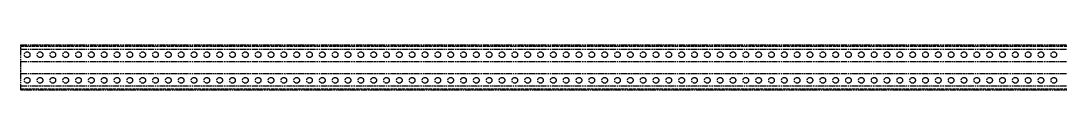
# Model space of a CAD drawing. Header units: millimetres. Extents: x -677815 to 476396, y -125373 to 39000.
# Drawn here: x 434542 to 436567, y -42094 to -42006 of the extents above; entities that cross this region are included whole.
import ezdxf

# ---------------------------------------------------------------- set-up
doc = ezdxf.new("R2010")
doc.units = ezdxf.units.MM
doc.linetypes.add('Xref Rapid Pick$0$AM_ISO02W050', pattern=[7.5, 6, -1.5])
doc.linetypes.add('Xref Rapid Pick$0$AM_ISO09W050', pattern=[22.5, 12, -1.5, 3, -1.5, 3, -1.5])
for name, color, linetype, lineweight in [('AM_BOR', 4, 'Continuous', 25), ('Xref Rapid Pick$0$Hidden', 9, 'Xref Rapid Pick$0$AM_ISO02W050', 25), ('Xref Rapid Pick$0$Phantom', 8, 'Xref Rapid Pick$0$AM_ISO09W050', 25)]:
    doc.layers.add(name, color=color, linetype=linetype, lineweight=lineweight)

# ---------------------------------------------------------------- blocks, each defined once
blk = doc.blocks.new('*U806')
for p, q in [((-35.9, 7654), (-35.9, 4)), ((-11.9, 7654), (-11.9, 4)), ((11.9, 7654), (11.9, 4)), ((35.8, 7654), (35.8, 4))]:
    blk.add_line(p, q)
blk.add_lwpolyline([(-44.3, 7654), (44.2, 7654), (44.2, 4), (-44.3, 4)], close=True)
for centre in [(-25, 7641.5), (25, 7641.5), (-25, 7616.5), (25, 7616.5), (-25, 7591.5), (25, 7591.5), (-25, 7566.5), (25, 7566.5), (-25, 7541.5), (25, 7541.5), (-25, 7516.5), (25, 7516.5), (-25, 7491.5), (25, 7491.5), (-25, 7466.5), (25, 7466.5), (-25, 7441.5), (25, 7441.5), (-25, 7416.5), (25, 7416.5), (-25, 7391.5), (25, 7391.5), (-25, 7366.5), (25, 7366.5), (-25, 7341.5), (25, 7341.5), (-25, 7316.5), (25, 7316.5), (-25, 7291.5), (25, 7291.5), (-25, 7266.5), (25, 7266.5), (-25, 7241.5), (25, 7241.5), (-25, 7216.5), (25, 7216.5), (-25, 7191.5), (25, 7191.5), (-25, 7166.5), (25, 7166.5), (-25, 7141.5), (25, 7141.5), (-25, 7116.5), (25, 7116.5), (-25, 7091.5), (25, 7091.5), (-25, 7066.5), (25, 7066.5), (-25, 7041.5), (25, 7041.5), (-25, 7016.5), (25, 7016.5), (-25, 6991.5), (25, 6991.5), (-25, 6966.5), (25, 6966.5), (-25, 6941.5), (25, 6941.5), (-25, 6916.5), (25, 6916.5), (-25, 6891.5), (25, 6891.5), (-25, 6866.5), (25, 6866.5), (-25, 6841.5), (25, 6841.5), (-25, 6816.5), (25, 6816.5), (-25, 6791.5), (25, 6791.5), (-25, 6766.5), (25, 6766.5), (-25, 6741.5), (25, 6741.5), (-25, 6716.5), (25, 6716.5), (-25, 6691.5), (25, 6691.5), (-25, 6666.5), (25, 6666.5), (-25, 6641.5), (25, 6641.5), (-25, 6616.5), (25, 6616.5), (-25, 6591.5), (25, 6591.5), (-25, 6566.5), (25, 6566.5), (-25, 6541.5), (25, 6541.5), (-25, 6516.5), (25, 6516.5), (-25, 6491.5), (25, 6491.5), (-25, 6466.5), (25, 6466.5), (-25, 6441.5), (25, 6441.5), (-25, 6416.5), (25, 6416.5), (-25, 6391.5), (25, 6391.5), (-25, 6366.5), (25, 6366.5), (-25, 6341.5), (25, 6341.5), (-25, 6316.5), (25, 6316.5), (-25, 6291.5), (25, 6291.5), (-25, 6266.5), (25, 6266.5), (-25, 6241.5), (25, 6241.5), (-25, 6216.5), (25, 6216.5), (-25, 6191.5), (25, 6191.5), (-25, 6166.5), (25, 6166.5), (-25, 6141.5), (25, 6141.5), (-25, 6116.5), (25, 6116.5), (-25, 6091.5), (25, 6091.5), (-25, 6066.5), (25, 6066.5), (-25, 6041.5), (25, 6041.5), (-25, 6016.5), (25, 6016.5), (-25, 5991.5), (25, 5991.5), (-25, 5966.5), (25, 5966.5), (-25, 5941.5), (25, 5941.5), (-25, 5916.5), (25, 5916.5), (-25, 5891.5), (25, 5891.5), (-25, 5866.5), (25, 5866.5), (-25, 5841.5), (25, 5841.5), (-25, 5816.5), (25, 5816.5), (-25, 5791.5), (25, 5791.5), (-25, 5766.5), (25, 5766.5), (-25, 5741.5), (25, 5741.5), (-25, 5716.5), (25, 5716.5), (-25, 5691.5), (25, 5691.5), (-25, 5666.5), (25, 5666.5), (-25, 5641.5), (25, 5641.5)]:
    blk.add_circle(centre, 5.5)
at = {"layer": 'Xref Rapid Pick$0$Hidden'}
for p, q in [((-41.9, 7654), (-41.9, 4)), ((41.8, 7654), (41.8, 4))]:
    blk.add_line(p, q, dxfattribs=at)
blk = doc.blocks.new('Xref Rapid Pick')
at = {"layer": 'Xref Rapid Pick$0$Phantom', "rotation": 90}
blk.add_blockref('*U806', (442195.8, -42050), dxfattribs=at)

msp = doc.modelspace()

# ---------------------------------------------------------------- block references
at = {"layer": 'AM_BOR'}
msp.add_blockref('Xref Rapid Pick', (0, 0), dxfattribs=at)

doc.saveas('drawing.dxf')
